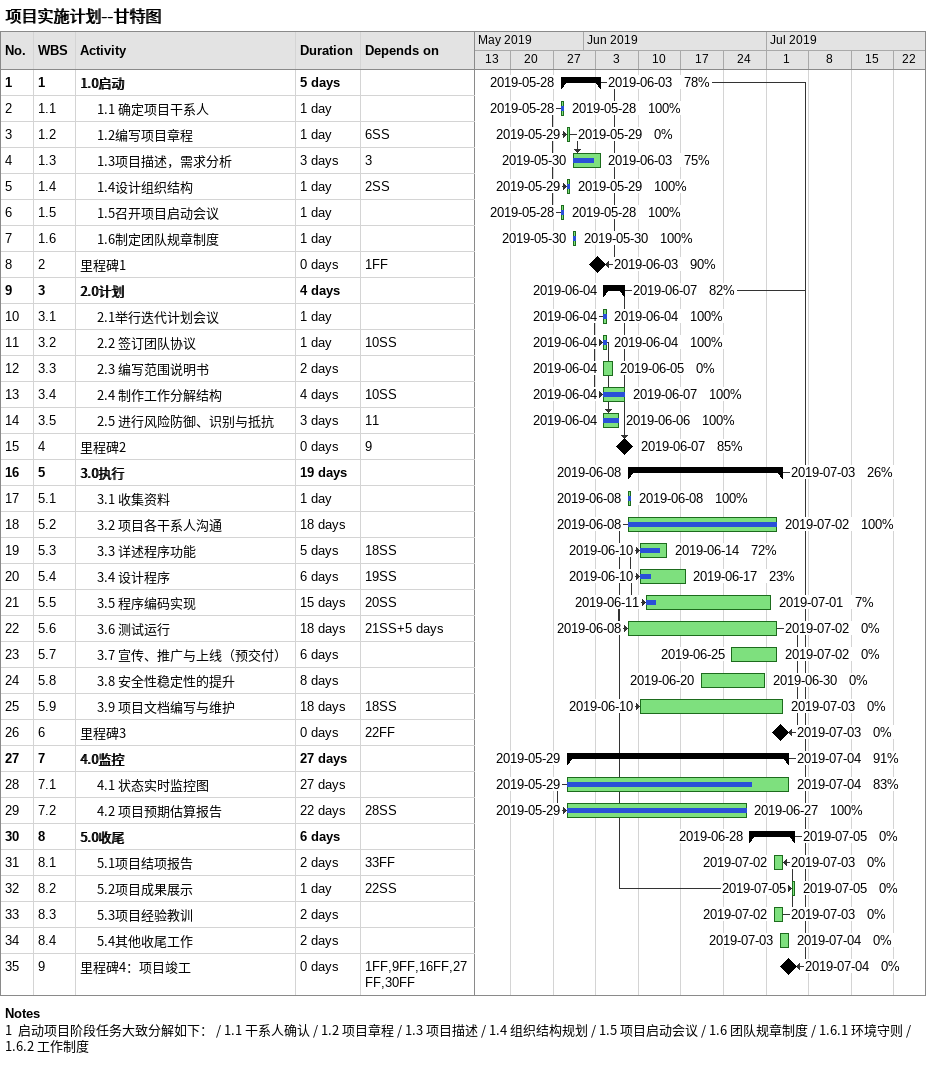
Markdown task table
项目实施计划--甘特图

| ID | WBS | Task | Duration | Start | Finish | Predecessors | % complete |
|---|---|---|---|---|---|---|---|
| 1 | 1 | **1.0启动** | 5d | 2019-05-28 | 2019-06-03 |  | 78 |
| 2 | 1.1 | 1.1 确定项目干系人 | 1d | 2019-05-28 | 2019-05-28 |  | 100 |
| 3 | 1.2 | 1.2编写项目章程 | 1d | 2019-05-29 | 2019-05-29 | 6SS | 0 |
| 4 | 1.3 | 1.3项目描述，需求分析 | 3d | 2019-05-30 | 2019-06-03 | 3 | 75 |
| 5 | 1.4 | 1.4设计组织结构 | 1d | 2019-05-29 | 2019-05-29 | 2SS | 100 |
| 6 | 1.5 | 1.5召开项目启动会议 | 1d | 2019-05-28 | 2019-05-28 |  | 100 |
| 7 | 1.6 | 1.6制定团队规章制度 | 1d | 2019-05-30 | 2019-05-30 |  | 100 |
| 8 | 2 | 里程碑1 | 0d | 2019-06-03 | 2019-06-03 | 1FF | 90 |
| 9 | 3 | **2.0计划** | 4d | 2019-06-04 | 2019-06-07 |  | 82 |
| 10 | 3.1 | 2.1举行迭代计划会议 | 1d | 2019-06-04 | 2019-06-04 |  | 100 |
| 11 | 3.2 | 2.2 签订团队协议 | 1d | 2019-06-04 | 2019-06-04 | 10SS | 100 |
| 12 | 3.3 | 2.3 编写范围说明书 | 2d | 2019-06-04 | 2019-06-05 |  | 0 |
| 13 | 3.4 | 2.4 制作工作分解结构 | 4d | 2019-06-04 | 2019-06-07 | 10SS | 100 |
| 14 | 3.5 | 2.5 进行风险防御、识别与抵抗 | 3d | 2019-06-04 | 2019-06-06 | 11 | 100 |
| 15 | 4 | 里程碑2 | 0d | 2019-06-07 | 2019-06-07 | 9 | 85 |
| 16 | 5 | **3.0执行** | 19d | 2019-06-08 | 2019-07-03 |  | 26 |
| 17 | 5.1 | 3.1 收集资料 | 1d | 2019-06-08 | 2019-06-08 |  | 100 |
| 18 | 5.2 | 3.2 项目各干系人沟通 | 18d | 2019-06-08 | 2019-07-02 |  | 100 |
| 19 | 5.3 | 3.3 详述程序功能 | 5d | 2019-06-10 | 2019-06-14 | 18SS | 72 |
| 20 | 5.4 | 3.4 设计程序 | 6d | 2019-06-10 | 2019-06-17 | 19SS | 23 |
| 21 | 5.5 | 3.5 程序编码实现 | 15d | 2019-06-11 | 2019-07-01 | 20SS | 7 |
| 22 | 5.6 | 3.6 测试运行 | 18d | 2019-06-08 | 2019-07-02 | 21SS+5d | 0 |
| 23 | 5.7 | 3.7 宣传、推广与上线（预交付） | 6d | 2019-06-25 | 2019-07-02 |  | 0 |
| 24 | 5.8 | 3.8 安全性稳定性的提升 | 8d | 2019-06-20 | 2019-06-30 |  | 0 |
| 25 | 5.9 | 3.9 项目文档编写与维护 | 18d | 2019-06-10 | 2019-07-03 | 18SS | 0 |
| 26 | 6 | 里程碑3 | 0d | 2019-07-03 | 2019-07-03 | 22FF | 0 |
| 27 | 7 | **4.0监控** | 27d | 2019-05-29 | 2019-07-04 |  | 91 |
| 28 | 7.1 | 4.1 状态实时监控图 | 27d | 2019-05-29 | 2019-07-04 |  | 83 |
| 29 | 7.2 | 4.2 项目预期估算报告 | 22d | 2019-05-29 | 2019-06-27 | 28SS | 100 |
| 30 | 8 | **5.0收尾** | 6d | 2019-06-28 | 2019-07-05 |  | 0 |
| 31 | 8.1 | 5.1项目结项报告 | 2d | 2019-07-02 | 2019-07-03 | 33FF | 0 |
| 32 | 8.2 | 5.2项目成果展示 | 1d | 2019-07-05 | 2019-07-05 | 22SS | 0 |
| 33 | 8.3 | 5.3项目经验教训 | 2d | 2019-07-02 | 2019-07-03 |  | 0 |
| 34 | 8.4 | 5.4其他收尾工作 | 2d | 2019-07-03 | 2019-07-04 |  | 0 |
| 35 | 9 | 里程碑4：项目竣工 | 0d | 2019-07-04 | 2019-07-04 | 1FF, 9FF, 16FF, 27FF, 30FF | 0 |

Notes
- 1: 启动项目阶段任务大致分解如下： / 1.1 干系人确认 / 1.2 项目章程 / 1.3 项目描述 / 1.4 组织结构规划 / 1.5 项目启动会议 / 1.6 团队规章制度 / 1.6.1 环境守则 / 1.6.2 工作制度
